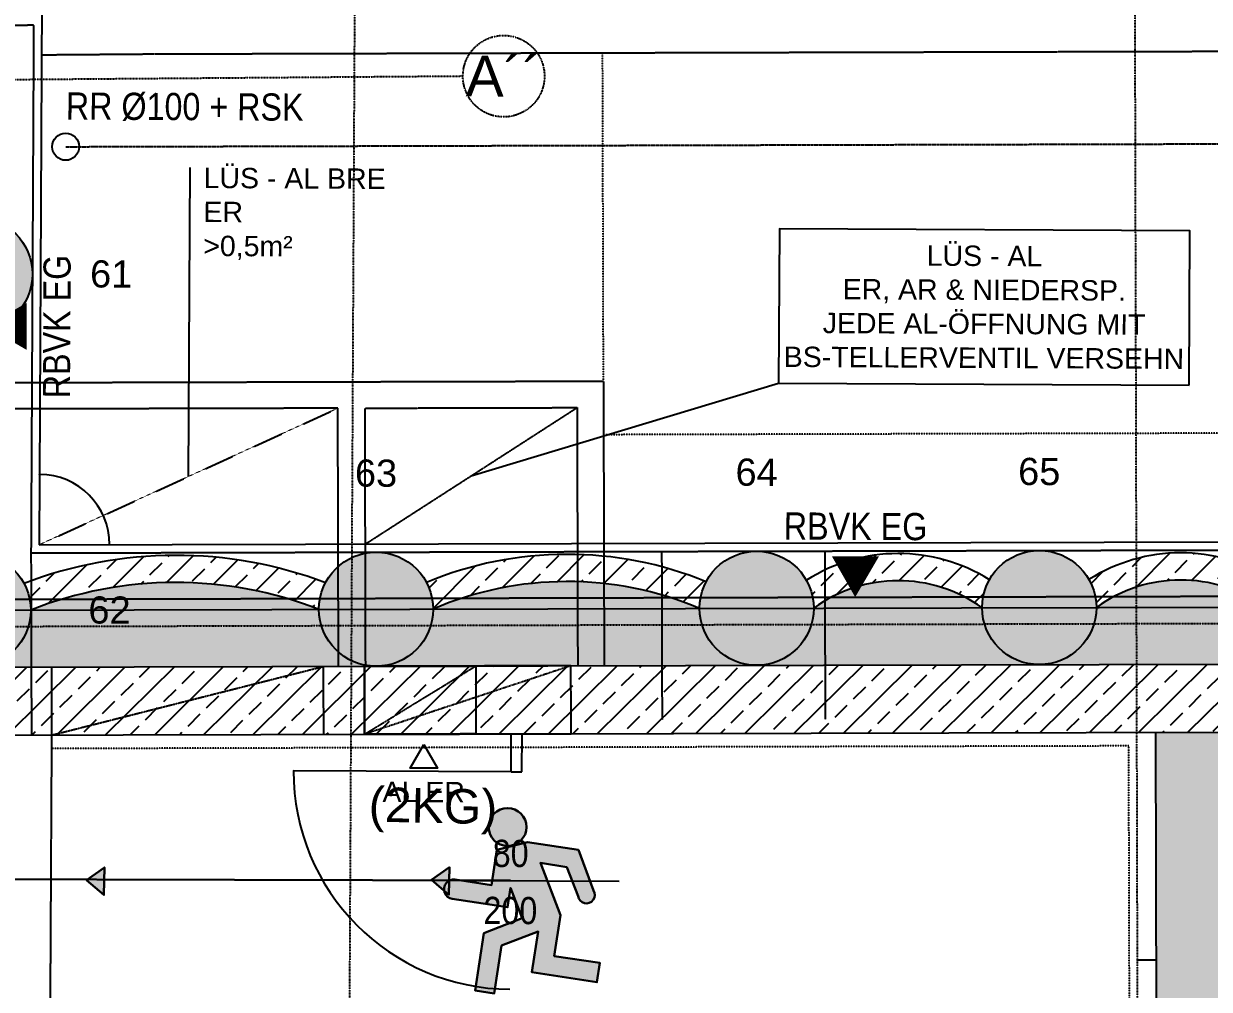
# Model space of a CAD drawing. Header units: millimetres. Extents: x -22184 to 119634, y -59962 to 51543.
# Drawn here: x 6313 to 10674, y 10815 to 14368 of the extents above; entities that cross this region are included whole.
import ezdxf
from ezdxf.enums import TextEntityAlignment as Align

# ---------------------------------------------------------------- set-up
doc = ezdxf.new("R2010")
doc.units = ezdxf.units.MM
for name, pattern in [('HIDDEN', [0.375, 0.25, -0.125]), ('HIDDEN2', [0.1875, 0.125, -0.0625]), ('STRICHPUNKT', [1, 0.5, -0.25, 0, -0.25])]:
    doc.linetypes.add(name, pattern=pattern)
for name, color, linetype in [('00-TXT---------M0', 8, 'Continuous'), ('01-SYM-G00-Lkg-M0', 8, 'Continuous'), ('01-TXT---------M0', 1, 'Continuous'), ('01-TXT-G00-LKG-M0', 1, 'Continuous'), ('02-AXO-G00-Lkg-M0', 8, 'STRICHPUNKT'), ('02-DIM-G00-LKG-ROHBAU', 8, 'Continuous'), ('02-FIL-G00-Lkg-STB', 8, 'Continuous'), ('02-HID-G00-LKG-M0', 8, 'HIDDEN2'), ('02-TWA-G00-LKG-M0', 4, 'Continuous'), ('02-TWE-G00-LKG-M0', 8, 'Continuous'), ('02-WDA-G00-LKG-M0', 8, 'Continuous'), ('03-SYM-G00-Lkg-M0', 8, 'Continuous'), ('05-TXT--------M0', 8, 'Continuous'), ('05-TXT-G00-Lkg-M0', 8, 'Continuous'), ('07-RWK-G00-LKG-M0', 150, 'HIDDEN')]:
    doc.layers.add(name, color=color, linetype=linetype)
doc.layers.add('00_HLP-G00-LKG-M0', color=6, linetype='Continuous', plot=False)
doc.styles.add('ARIAL', font='arial.ttf', dxfattribs={"width": 0.85})
doc.styles.get("Standard").update_dxf_attribs({"font": 'arial.ttf'})
doc.dimstyles.new('pp chromy&schneider', dxfattribs={"dimscale": 0.005, "dimtxt": 25, "dimasz": 10, "dimexe": 0, "dimexo": 0, "dimgap": 5, "dimtad": 1, "dimdec": 1, "dimlfac": 100, "dimrnd": 0.1, "dimzin": 9, "dimdsep": 46, "dimtxsty": 'ARIAL', "dimblk": 'c&s kote', "dimcen": 0, "dimse1": 1, "dimse2": 1, "dimclrd": 8, "dimclrt": 8, "dimadec": 0, "dimazin": 0, "dimtfac": 0.75, "dimtdec": 1, "dimtix": 1, "dimtmove": 2, "dimatfit": 0, "dimldrblk": 'NONE', "dimfxl": 1, "dimtolj": 1, "dimlwd": -1, "dimarcsym": 0})
pattern_1 = [(44.70755, (-35675.08, -41544.72), (-89.34302, 90.25976), []), (44.70755, (-35585.27, -41545.18), (-89.34302, 90.25976), [63.5, -31.75])]
pattern_2 = [(45.1423, (16398.9, 6975.42), (-90.0253, 89.5792), []), (45.1423, (16488.7, 6975.64), (-90.0253, 89.5792), [63.5, -31.75])]

# ---------------------------------------------------------------- blocks, each defined once
blk = doc.blocks.new('03-rar')
blk.add_circle((0, 0), 0.05)
at = {"layer": '01-TXT---------M0', "color": 8, "style": 'ARIAL', "width": 0.85}
blk.add_attdef('RR', text='', height=0.1, dxfattribs=at).set_placement((0, 0.1), align=Align.CENTER)
blk = doc.blocks.new('05-TXT')
at = {"layer": '05-TXT--------M0'}
blk.add_line((-0.4, 0), (0.4, 0), dxfattribs=at)
at = {"layer": '05-TXT--------M0', "color": 8, "style": 'ARIAL', "width": 0.85}
blk.add_attdef('BREITE', text='', height=0.1, dxfattribs=at).set_placement((0, 0.05), align=Align.CENTER)
blk.add_attdef('HÖHE', text='', height=0.1, rotation=360, dxfattribs=at).set_placement((0, -0.06), align=Align.TOP_CENTER)
blk = doc.blocks.new('c&s kote')
at = {"color": 8}
for p, q in [((0, -2), (0, 2)), ((0, 2), (0, -2)), ((-2, 0), (2, 0)), ((2, 0), (-2, 0))]:
    blk.add_line(p, q, dxfattribs=at)
blk.add_circle((0, 0), 0.5, dxfattribs=at)
blk = doc.blocks.new('*D362')
at = {"layer": '02-DIM-G00-LKG-ROHBAU', "color": 8, "transparency": 16777216}
blk.add_line((10479.8, 10922.6), (10409.9, 10922.4), dxfattribs=at)
at = {"layer": 'Defpoints', "color": 0, "transparency": 16777216}
for p in [(10407.6, 11810.6), (10477.6, 11810.7), (10409.8, 10922.4)]:
    blk.add_point(p, dxfattribs=at)
at = {"layer": '02-DIM-G00-LKG-ROHBAU', "color": 8, "transparency": 16777216, "xscale": 0.05, "yscale": 0.05, "zscale": 0.05}
for p, rotation in [((10409.8, 10922.4), 180.1423043794104), ((10479.8, 10922.6), 0.1423043794103673)]:
    blk.add_blockref('c&s kote', p, dxfattribs=dict(at, rotation=rotation))
at = {"layer": '02-DIM-G00-LKG-ROHBAU', "color": 8, "transparency": 16777216, "insert": (10444.8, 10922.6), "char_height": 0.125, "attachment_point": 5, "rotation": 0.1423, "style": 'ARIAL'}
blk.add_mtext('\\A1;6999.6', dxfattribs=at)
blk = doc.blocks.new('_None')
blk = doc.blocks.new('*D365')
at = {"layer": '02-DIM-G00-LKG-ROHBAU', "color": 8, "transparency": 16777216}
blk.add_arc((10485.4, 8702.7), 294.4, 90.1521, 179.6978, dxfattribs=at)
at = {"layer": 'Defpoints', "color": 0, "transparency": 16777216}
for p in [(10477.8, 11760.7), (10338.2, 8957.7), (7650.5, 8717.2), (10485.4, 8702.7), (10485.4, 8702.7)]:
    blk.add_point(p, dxfattribs=at)
at = {"layer": '02-DIM-G00-LKG-ROHBAU', "color": 8, "transparency": 16777216, "xscale": 0.05, "yscale": 0.05, "zscale": 0.05}
for p, rotation in [((10484.6, 8997.1), 0.1472074720810448), ((10190.9, 8704.2), 269.7026846464275)]:
    blk.add_blockref('c&s kote', p, dxfattribs=dict(at, rotation=rotation))
at = {"layer": '02-DIM-G00-LKG-ROHBAU', "color": 8, "transparency": 16777216, "insert": (10277.4, 8911.2), "char_height": 0.125, "attachment_point": 5, "rotation": 44.9249, "style": 'ARIAL'}
blk.add_mtext('\\A1;89.57°', dxfattribs=at)
blk = doc.blocks.new('*D366')
at = {"layer": '02-DIM-G00-LKG-ROHBAU', "color": 8, "transparency": 16777216}
blk.add_arc((6369.6, 12450.5), 259.3, 0.1534, 89.6965, dxfattribs=at)
at = {"layer": 'Defpoints', "color": 0, "transparency": 16777216}
for p in [(6379.8, 14453.8), (6594.2, 12580.2), (29142.6, 12507.1), (6369.6, 12450.5), (6369.6, 12450.5)]:
    blk.add_point(p, dxfattribs=at)
at = {"layer": '02-DIM-G00-LKG-ROHBAU', "color": 8, "transparency": 16777216, "xscale": 0.05, "yscale": 0.05, "zscale": 0.05}
for p, rotation in [((6370.9, 12709.9), 179.7020268678135), ((6628.9, 12451.2), 270.1478275209979)]:
    blk.add_blockref('c&s kote', p, dxfattribs=dict(at, rotation=rotation))
at = {"layer": '02-DIM-G00-LKG-ROHBAU', "color": 8, "transparency": 16777216, "insert": (6553.3, 12633.7), "char_height": 0.125, "attachment_point": 5, "rotation": 314.9249, "style": 'ARIAL'}
blk.add_mtext('\\A1;89.6°', dxfattribs=at)
blk = doc.blocks.new('01-hk4')
blk.add_lwpolyline([(0, 0, 0, 0.270625, 0), (0, 0.234375, 0.270625, 0.270625, 0)], format="xyseb")
at = {"layer": '00-TXT---------M0', "color": 8, "style": 'ARIAL', "width": 0.85}
blk.add_attdef('HEIGHT', text='', height=0.1, dxfattribs=at).set_placement((0, 0.35), align=Align.CENTER)
blk = doc.blocks.new('Fluchtwegpfeil')
at = {"lineweight": 30}
h = blk.add_hatch(color=100, dxfattribs=at)
h.dxf.hatch_style = 1
h.paths.add_polyline_path([(178497.6, 33031), (178497.6, 32977.4), (178562.6, 32977.4), (178563.3, 32977.9)])
h.paths.add_polyline_path([(178562.6, 32977.4), (178497.6, 32977.4), (178497.6, 32929.8)])
at = {"color": 100, "lineweight": 30}
blk.add_lwpolyline([(178563.3, 32977.9), (178497.6, 33031), (178497.6, 32929.8), (178563.3, 32977.9)], dxfattribs=at)
blk = doc.blocks.new('9809550')
at = {"color": 18, "lineweight": 30, "true_color": 0x000000}
for points in [[(423921.7, 99168.8), (423956.8, 99168.8), (423956.8, 99202.9), (423984.5, 99214.5), (424033.7, 99214.5), (424053.8, 99178.3)], [(424040.2, 99170.9), (424025.2, 99196.7), (423999.7, 99196.8), (424026.2, 99150.3), (424026.2, 99110.9), (424070.2, 99110.9), (424070.2, 99092.3), (424007.5, 99092.3), (424007.5, 99131.7), (423975, 99113.1), (423975, 99067), (423956.5, 99067), (423956.5, 99122.4), (423990.5, 99141.9), (423975.1, 99168.8), (423975.1, 99150.2), (423921.7, 99150.3)]]:
    blk.add_lwpolyline(points, dxfattribs=at)
blk.add_circle((423963.6, 99225.9), 18.1, dxfattribs=at)
for centre, radius, start, end in [((423921.7, 99159.5), 9.27, 89.9849, 270.0151), ((424047.8, 99173.1), 7.96, 195.7299, 41.4005)]:
    blk.add_arc(centre, radius, start, end, dxfattribs=at)
blk = doc.blocks.new('750298750')
h = blk.add_hatch(color=3)
h.paths.add_polyline_path([(426943.6, 99576.9), (426968.1, 99576.8), (426982.5, 99552, 1.25347), (426995.6, 99559.2), (426976.3, 99594), (426929, 99594), (426902.3, 99582.8), (426902.3, 99550), (426868.6, 99550, 1), (426868.6, 99532.2), (426919.9, 99532.1), (426919.9, 99550), (426934.8, 99524.1), (426902.1, 99505.4), (426902.1, 99452.1), (426919.8, 99452.1), (426919.8, 99496.4), (426951.1, 99514.3), (426951.1, 99476.4), (427011.4, 99476.4), (427011.4, 99494.3), (426969.1, 99494.3), (426969.1, 99532.2)])
h.paths.add_polyline_path([(426891.5, 99604.9, 1), (426926.3, 99604.9, 1)])
at = {"xscale": 0.9619413167778113, "yscale": 0.9619413167778113, "zscale": 0.9619413167778113}
blk.add_blockref('9809550', (19080.8, 4155.4), dxfattribs=at)

msp = doc.modelspace()

# ---------------------------------------------------------------- hatches: boundary and pattern name
at = {"layer": '02-FIL-G00-Lkg-STB'}
h = msp.add_hatch(dxfattribs=at)
h.set_pattern_fill('ANSI33', color=256, scale=20, angle=107.046542, style=0)
h.set_pattern_definition([(44.70755, (-36695.91, -241542.11), (-89.34302, 90.25976), []), (44.70755, (-36606.11, -241542.57), (-89.34302, 90.25976), [63.5, -31.75])])
edge = h.paths.add_edge_path()
edge.add_arc((21936.3027, 12249.1883), 210, 107.046542, 467.046542)
edge = h.paths.add_edge_path()
edge.add_arc((22966.2991, 12251.7464), 210, 107.046542, 467.046542)
edge = h.paths.add_edge_path()
edge.add_arc((23996.2956, 12254.3046), 210, 107.046542, 467.046542)
edge = h.paths.add_edge_path()
edge.add_arc((25026.292, 12256.8628), 210, 107.046542, 467.046542)
edge = h.paths.add_edge_path()
edge.add_arc((26056.2884, 12259.421), 210, 107.046542, 467.046542)
edge = h.paths.add_edge_path()
edge.add_arc((27086.2848, 12261.9792), 210, 107.046542, 467.046542)
edge = h.paths.add_edge_path()
edge.add_arc((28116.2813, 12264.5374), 210, 107.046542, 467.046542)
edge = h.paths.add_edge_path()
edge.add_arc((17636.3173, 12238.3665), 210, 107.046542, 467.046542)
edge = h.paths.add_edge_path()
edge.add_arc((18636.3138, 12240.8989), 210, 107.046542, 467.046542)
edge = h.paths.add_edge_path()
edge.add_arc((19636.3103, 12243.4313), 210, 107.046542, 467.046542)
edge = h.paths.add_edge_path()
edge.add_arc((20636.3068, 12245.9637), 210, 107.046542, 467.046542)
edge = h.paths.add_edge_path()
edge.add_arc((10048.5039, 12219.6627), 210, 107.046542, 467.046542)
edge = h.paths.add_edge_path()
edge.add_arc((11088.1401, 12222.2448), 210, 107.046542, 467.046542)
edge = h.paths.add_edge_path()
edge.add_arc((12127.7763, 12224.827), 210, 107.046542, 467.046542)
edge = h.paths.add_edge_path()
edge.add_arc((13167.4125, 12227.4091), 210, 107.046542, 467.046542)
edge = h.paths.add_edge_path()
edge.add_arc((14207.0487, 12229.9912), 210, 107.046542, 467.046542)
edge = h.paths.add_edge_path()
edge.add_arc((15246.6849, 12232.5734), 210, 107.046542, 467.046542)
edge = h.paths.add_edge_path()
edge.add_arc((16286.3211, 12235.1555), 210, 107.046542, 467.046542)
edge = h.paths.add_edge_path()
edge.add_arc((6128.3431, 12209.9263), 210, 107.046542, 467.046542)
edge = h.paths.add_edge_path()
edge.add_arc((7608.872, 12213.6034), 210, 107.046542, 467.046542)
edge = h.paths.add_edge_path()
edge.add_arc((9008.8677, 12217.0806), 210, 107.046542, 467.046542)
edge = h.paths.add_edge_path()
edge.add_arc((6134.655, 13446.5225), 210, 107.046542, 467.046542)
h = msp.add_hatch(dxfattribs=at)
h.set_pattern_fill('ANSI33', color=256, scale=20, angle=107.046542, style=0)
h.set_pattern_definition(pattern_2)
h.paths.add_polyline_path([(6313.907, 12308.2421, -0.121780716), (6338.3424, 12210.4478, -0.188584335), (7398.8726, 12213.0819, -0.121780716), (7422.8219, 12310.9963, 0.184225112)])
h.paths.add_polyline_path([(7794.2498, 12312.2698, -0.12226021), (7818.8713, 12214.125, -0.204081633), (8798.8683, 12216.559, -0.12226021), (8823.002, 12314.8249, 0.197898029)])
h.paths.add_polyline_path([(9191.8684, 12320.0891, -0.128245931), (9218.867, 12217.6022, -0.322768362), (9838.5045, 12219.1411, -0.128245931), (9864.9938, 12321.7609, 0.289533097)])
h.paths.add_polyline_path([(10231.5046, 12322.6712, -0.128245931), (10258.5032, 12220.1843, -0.322768362), (10878.1407, 12221.7233, -0.128245931), (10904.63, 12324.343, 0.289533097)])
h.paths.add_polyline_path([(11917.7769, 12224.3054, -0.128245931), (11944.2662, 12326.9252, 0.289533097), (11271.1408, 12325.2533, -0.128245931), (11298.1394, 12222.7664, -0.322768362)])
h.paths.add_polyline_path([(12310.777, 12327.8355, -0.128245931), (12337.7757, 12225.3485, -0.322768362), (12957.4132, 12226.8875, -0.128245931), (12983.9024, 12329.5073, 0.289533097)])
h.paths.add_polyline_path([(13350.4132, 12330.4176, -0.128245931), (13377.4119, 12227.9307, -0.322768362), (13997.0494, 12229.4697, -0.128245931), (14023.5386, 12332.0894, 0.289533097)])
h.paths.add_polyline_path([(14390.0494, 12332.9997, -0.128245931), (14417.0481, 12230.5128, -0.322768362), (15036.6856, 12232.0518, -0.128245931), (15063.1748, 12334.6715, 0.289533097)])
h.paths.add_polyline_path([(15429.6856, 12335.5818, -0.128245931), (15456.6843, 12233.0949, -0.322768362), (16076.3218, 12234.6339, -0.128245931), (16102.811, 12337.2537, 0.289533097)])
h = msp.add_hatch(dxfattribs=at)
h.set_pattern_fill('ANSI33', color=256, scale=20, angle=107.046542, style=0)
h.set_pattern_definition(pattern_2)
h.paths.add_polyline_path([(27906.2819, 12264.0158, 0.327869068), (27296.2842, 12262.5008, -0.414213557), (27086.8064, 12051.9798), (28116.8028, 12054.538, -0.414213557)])
h.paths.add_polyline_path([(26876.2855, 12261.4576, 0.327909266), (26266.2878, 12259.9426, -0.414213557), (26056.81, 12049.4217), (27086.8064, 12051.9798, -0.414213557)])
h.paths.add_polyline_path([(25846.2891, 12258.8994, 0.327909266), (25236.2913, 12257.3844, -0.414213557), (25026.8136, 12046.8635), (26056.81, 12049.4217, -0.414213557)])
h.paths.add_polyline_path([(24816.2926, 12256.3412, 0.328655287), (24206.2949, 12254.8262, -0.414213557), (23996.8171, 12044.3053), (25026.8136, 12046.8635, -0.414213557)])
h.paths.add_polyline_path([(23786.2962, 12253.7831, 0.328655287), (23176.2985, 12252.268, -0.414213557), (22966.8207, 12041.7471), (23996.8171, 12044.3053, -0.414213557)])
h.paths.add_polyline_path([(22756.2998, 12251.2249, 0.327869068), (22146.3021, 12249.7098, -0.414213557), (21936.8243, 12039.1889), (22966.8207, 12041.7471, -0.414213557)])
h.paths.add_polyline_path([(20846.3061, 12246.4846, -0.999949696), (20426.3075, 12245.4216, 0.344827773), (19846.3097, 12243.9246, -0.408156273), (19641.1554, 12033.4872), (21936.8243, 12039.1889, -0.4142145), (21726.3034, 12248.6674, 0.227272735)])
h.paths.add_polyline_path([(19426.3111, 12242.861, 0.344827773), (18846.3132, 12241.4205, -0.405513224), (18643.0913, 12031.0083), (19632.508, 12033.4657, -0.408127869)])
h.paths.add_polyline_path([(18426.3145, 12240.3671, 0.344827776), (17846.3167, 12238.8983, -0.40350007), (17644.5574, 12028.5283), (18630.5789, 12030.9772, -0.405499048)])
h.paths.add_polyline_path([(17426.3179, 12237.867, 0.215053763), (16496.3206, 12235.655, -0.41418277), (16286.8427, 12025.1561), (17629.1197, 12028.4899, -0.403516471)])
h.paths.add_polyline_path([(15456.6843, 12233.0949, -0.414213557), (15247.2065, 12022.574), (16286.8427, 12025.1561, -0.414213557), (16076.3218, 12234.6339, 0.322768362)])
h.paths.add_polyline_path([(14417.0481, 12230.5128, -0.414213557), (14207.5703, 12019.9919), (15247.2065, 12022.574, -0.414213557), (15036.6856, 12232.0518, 0.322768362)])
h.paths.add_polyline_path([(13997.0494, 12229.4697, 0.322768362), (13377.4119, 12227.9307, -0.414213558), (13167.9341, 12017.4097), (14207.5703, 12019.9919, -0.414213558)])
h.paths.add_polyline_path([(12957.4132, 12226.8875, 0.322768362), (12337.7757, 12225.3485, -0.414213558), (12128.2979, 12014.8276), (13167.9341, 12017.4097, -0.414213558)])
h.paths.add_polyline_path([(11917.7769, 12224.3054, 0.322768362), (11298.1394, 12222.7664, -0.414213558), (11088.6617, 12012.2455), (12128.2979, 12014.8276, -0.414213558)])
h.paths.add_polyline_path([(10878.1407, 12221.7233, 0.322768362), (10258.5032, 12220.1843, -0.414213558), (10049.0255, 12009.6634), (11088.6617, 12012.2455, -0.414213558)])
h.paths.add_polyline_path([(9838.5045, 12219.1411, 0.322768362), (9218.867, 12217.6022, -0.414213558), (9009.3892, 12007.0812), (10049.0255, 12009.6634, -0.414213558)])
h.paths.add_polyline_path([(8798.8683, 12216.559, 0.204081633), (7818.8713, 12214.125, -0.414213562), (7609.3936, 12003.6041), (9009.3892, 12007.0812, -0.414213559)])
h.paths.add_polyline_path([(7398.8726, 12213.0819, 0.188584335), (6338.3424, 12210.4478, -0.414213562), (6128.8646, 11999.9269), (7609.3936, 12003.6041, -0.414213562)])
h = msp.add_hatch(dxfattribs=at)
h.set_pattern_fill('ANSI33', color=256, scale=20, angle=107.046542, style=0)
h.set_pattern_definition(pattern_1)
h.paths.add_polyline_path([(10727.1358, 12011.3476), (5917.2658, 11999.4014), (5665.9833, 11748.7765), (10727.7567, 11761.3483), (10727.6325, 11811.3482)])
h = msp.add_hatch(dxfattribs=at)
h.set_pattern_fill('ANSI33', color=256, scale=20, angle=107.046542, style=0)
h.set_pattern_definition(pattern_1)
h.paths.add_polyline_path([(10727.7567, 11761.3483), (10477.7532, 11760.7274), (10485.3503, 8702.729), (7650.5353, 8717.1986), (7649.2593, 8467.2018), (10485.9714, 8452.7225), (10499.1434, 3150.7158), (16179.1245, 3164.8231), (16178.5035, 3414.8605), (10748.5196, 3401.3741)])

# ---------------------------------------------------------------- linework, layer by layer
at = {"color": 102, "lineweight": 30, "true_color": 0x21de37}
msp.add_lwpolyline([(8103.6265, 11214.9185), (2012.5235, 11230.3085), (2008.2062, 10641.5724)], dxfattribs=at)
at = {"layer": '00_HLP-G00-LKG-M0'}
msp.add_lwpolyline([(-7962.4861, 14042.6163), (6138.2554, 14151.8913), (6128.3431, 12209.9263), (28815.6843, 12266.2745), (28718.2894, -3930.2557), (46080.5922, -3930.2555), (46080.5946, -33657.3553), (34060.5986, -33513.1155), (34060.5985, -24900.2556), (19080.5985, -24900.2558), (19080.5983, -3432.2786), (-8051.7171, -3439.0642)], close=True, dxfattribs=at)
at = {"layer": '01-TXT-G00-LKG-M0'}
for points in [[(6918.9517, 12701.8914), (6924.7535, 13838.5643)], [(10599.499, 13038.0408), (10602.3976, 13605.9154), (9092.6302, 13613.6217), (9089.7316, 13045.747), (10599.499, 13038.0408)], [(7958.9485, 12704.4744), (9089.7316, 13045.747)]]:
    msp.add_lwpolyline(points, dxfattribs=at)
at = {"layer": '01-TXT-G00-LKG-M0', "linetype": 'HIDDEN2'}
for points in [[(6369.5743, 12450.5261), (7468.3291, 12953.2567)], [(7569.5706, 12453.5066), (8348.3263, 12955.4423)]]:
    msp.add_lwpolyline(points, dxfattribs=at)
at = {"layer": '01-TXT-G00-LKG-M0', "flags": 128}
msp.add_lwpolyline([(7784.9212, 11716.3214), (7835.2156, 11628.1729), (7733.7295, 11628.6909)], close=True, dxfattribs=at)
at = {"layer": '02-AXO-G00-Lkg-M0'}
for points in [[(7540.4398, 16535.4569), (7426.1059, -5864.2513)], [(10438.8037, -739.4079), (10396.0844, 16460.5391)], [(-13091.2053, 14012.8711), (7928.4005, 14175.7644)], [(4865.7405, 12146.7902), (31385.9337, 12212.658), (31385.9337, 12212.658)]]:
    msp.add_lwpolyline(points, dxfattribs=at)
msp.add_circle((8078.3986, 14174.9988), 150, dxfattribs=at)
at = {"layer": '02-HID-G00-LKG-M0', "color": 4}
for p, q in [((-8171.4251, 14251.0034), (6349.3384, 14363.5334)), ((6349.3384, 14363.5334), (6339.4204, 12420.4512)), ((5922.6112, 13046.6562), (8445.3228, 13052.9218)), ((8445.3228, 13052.9218), (8447.9238, 12005.6867)), ((7568.3287, 12953.505), (8348.3263, 12955.4423)), ((7570.6882, 12003.5079), (7568.3287, 12953.505)), ((8348.3263, 12955.4423), (8350.6858, 12005.4452)), ((6339.4204, 12420.4512), (29026.954, 12476.7999))]:
    msp.add_line(p, q, dxfattribs=at)
at = {"layer": '02-HID-G00-LKG-M0'}
for points in [[(6381.3492, 14253.7781), (6793.8284, 14256.9747), (28954.2598, 14312.0142), (28942.5857, 12508.3831)], [(6168.5483, 12250.0262), (28918.2216, 12306.5293), (28854.4793, 1706.3383)], [(6408.7183, 10323.558), (6416.3819, 11750.6402)]]:
    msp.add_lwpolyline(points, dxfattribs=at)
at = {"layer": '02-HID-G00-LKG-M0', "ltscale": 0.5}
for points in [[(8445.343, 13053.2362), (8442.3222, 14261.069)], [(28945.1632, 12906.598), (8445.8127, 12855.6841)], [(6409.2288, 10423.5567), (7759.2112, 10416.666), (7751.0445, 8816.6869), (10385.1003, 8803.242), (10377.8777, 11710.4792), (6416.5061, 11700.6404)]]:
    msp.add_lwpolyline(points, dxfattribs=at)
at = {"layer": '02-HID-G00-LKG-M0', "color": 4}
for points in [[(7470.6885, 12003.2596), (7468.3291, 12953.2567), (5922.1149, 12949.4163)], [(6339.4204, 12420.4512), (6341.0844, 11750.4532)], [(8659.4132, 12426.2133), (8660.9531, 11806.2157)], [(9259.4114, 12427.7035), (9260.9513, 11807.7059)], [(6416.3819, 11750.6402), (6415.761, 12000.6395)], [(6416.3819, 11750.6402), (7415.7579, 12003.1232)], [(7416.3788, 11753.1239), (7415.7579, 12003.1232)], [(8325.7551, 12005.3833), (7566.3784, 11753.4965)], [(7566.3784, 11753.4965), (7975.7562, 12004.514)]]:
    msp.add_lwpolyline(points, dxfattribs=at)
for points in [[(7566.3784, 11753.4965), (8326.376, 11755.3841), (8325.7551, 12005.3833), (7565.7575, 12003.4957), (7566.3784, 11753.4965)], [(7565.7575, 12003.4957), (7975.7562, 12004.514), (7976.3771, 11754.5148), (7566.3784, 11753.4965), (7565.7575, 12003.4957)]]:
    msp.add_lwpolyline(points, close=True, dxfattribs=at)
at = {"layer": '02-TWA-G00-LKG-M0'}
for p, q in [((5917.2658, 11999.4014), (28427.0809, 12055.3087)), ((10485.3503, 8702.729), (10477.7532, 11760.7274))]:
    msp.add_line(p, q, dxfattribs=at)
msp.add_lwpolyline([(-2874.295, -2977.7507), (-7589.3607, -2978.5775), (-7504.8102, 13586.1203), (5675.8831, 13688.2941), (5665.9833, 11748.7765), (10727.3929, 11761.3474)], dxfattribs=at)
for centre in [(6134.655, 13446.5225), (6128.3431, 12209.9263), (7608.872, 12213.6034), (9008.8677, 12217.0806), (10048.5039, 12219.6627)]:
    msp.add_circle(centre, 210, dxfattribs=at)
for centre, radius, start, end in [((6871.9752, 10855.855), 1555.9141, 69.2657372, 111.0188716), ((8311.7273, 11064.8456), 1350.5, 67.7541367, 112.5304719), ((9529.7536, 11788.4317), 629.9413, 57.8473451, 122.4372637), ((10569.3898, 11791.0138), 629.9413, 57.8473451, 122.4372637), ((6871.9752, 10855.855), 1455.9141, 68.7829818, 111.5016269), ((8311.7273, 11064.8456), 1250.5, 67.073063, 113.2115456), ((9529.7536, 11788.4317), 529.9413, 54.3654289, 125.9191798), ((10569.3898, 11791.0138), 529.9413, 54.3654289, 125.9191798)]:
    msp.add_arc(centre, radius, start, end, dxfattribs=at)
at = {"layer": '02-TWE-G00-LKG-M0'}
for points in [[(8105.6682, 11614.9132), (8106.3824, 11754.8377)], [(8145.6677, 11614.7091), (8146.3834, 11754.937)], [(8105.6682, 11614.9132), (8145.6677, 11614.7091)]]:
    msp.add_lwpolyline(points, dxfattribs=at)
msp.add_lwpolyline([(8105.6682, 11614.9132), (7305.6786, 11618.9966, 0.414213562), (8101.5848, 10814.9237, 1)], format="xyb", dxfattribs=at)
at = {"layer": '02-WDA-G00-LKG-M0', "ltscale": 2}
for p, q in [((6379.7994, 14453.7721), (6369.5743, 12450.5261)), ((6369.5743, 12450.5261), (29142.5815, 12507.0871))]:
    msp.add_line(p, q, dxfattribs=at)
at = {"layer": '07-RWK-G00-LKG-M0'}
msp.add_lwpolyline([(6467.0527, 13915.4321), (17802.6656, 13943.5749)], dxfattribs=at)

# ---------------------------------------------------------------- block references
at = {"color": 102, "lineweight": 30, "true_color": 0x21de37, "xscale": 4.006823643639402, "yscale": 4.006823643639402, "zscale": 4.006823643639402, "rotation": 351.339706281875}
msp.add_blockref('750298750', (-1743047.7977, -125569.8072), dxfattribs=at)
at = {"color": 100, "lineweight": 30, "rotation": 178.7388930686546}
for p in [(185788.9556, 40256.4981), (187058.4997, 40257.3837)]:
    msp.add_blockref('Fluchtwegpfeil', p, dxfattribs=at)
at = {"layer": '01-SYM-G00-Lkg-M0'}
ref = msp.add_blockref('01-hk4', (6173.6793, 13255.2729), dxfattribs=dict(at, xscale=-640.0000004476773, yscale=640.0000004059359, zscale=640.0000004327276, rotation=269.7075500254196))
ref.add_attrib('HEIGHT', 'RBVK EG', dxfattribs={"layer": '00-TXT---------M0', "color": 8, "extrusion": (0, 0, -1), "height": 100, "rotation": 90.29245, "style": 'ARIAL', "text_generation_flag": 4, "width": 0.85}).set_placement((-6434.3974, 13253.9422), align=Align.MIDDLE_CENTER)
ref = msp.add_blockref('01-hk4', (9371.4309, 12257.9812), dxfattribs=dict(at, xscale=-640.0000004476776, yscale=640.0000004059359, zscale=640.0000004327276, rotation=359.7075500294922))
ref.add_attrib('HEIGHT', 'RBVK EG', dxfattribs={"layer": '00-TXT---------M0', "color": 8, "extrusion": (0, 0, -1), "height": 100, "rotation": 0.29245, "style": 'ARIAL', "text_generation_flag": 2, "width": 0.85}).set_placement((-9372.7617, 12518.6992), align=Align.MIDDLE_CENTER)
at = {"layer": '03-SYM-G00-Lkg-M0'}
ref = msp.add_blockref('03-rar', (6467.0527, 13915.4321), dxfattribs=dict(at, xscale=1000, yscale=1000, zscale=1000, rotation=359.7075500656294))
ref.add_attrib('RR', 'RR %%c100 + RSK', (6467.5631, 14015.4308), dxfattribs={"layer": '01-TXT---------M0', "color": 8, "height": 100, "rotation": 359.7075501, "style": 'ARIAL', "width": 0.85})
at = {"layer": '05-TXT-G00-Lkg-M0'}
ref = msp.add_blockref('05-TXT', (8103.6265, 11214.9185), dxfattribs=dict(at, xscale=1000, yscale=1000, zscale=1000, rotation=359.7075500315089))
ref.add_attrib('BREITE', '80', dxfattribs={"layer": '05-TXT--------M0', "color": 8, "height": 100, "rotation": 359.70755, "style": 'ARIAL', "oblique": 360, "width": 0.85}).set_placement((8103.8817, 11264.9178), align=Align.CENTER)
ref.add_attrib('HÖHE', '200', dxfattribs={"layer": '05-TXT--------M0', "color": 8, "height": 100, "rotation": 359.70755, "style": 'ARIAL', "width": 0.85}).set_placement((8103.3203, 11154.9192), align=Align.TOP_CENTER)

# ---------------------------------------------------------------- texts
at = {"color": 3, "lineweight": 30, "insert": (7583.4984, 11559.3354), "char_height": 126.96738, "attachment_point": 1, "rotation": 358.7388931}
msp.add_mtext_dynamic_manual_height_columns('(2KG)', width=26879.974359, gutter_width=634.8369, heights=[0], dxfattribs=at)
at = {"layer": '01-TXT-G00-LKG-M0', "char_height": 75}
for s, insert, width, attachment_point, rotation in [('{\\fArial|b0|i0|c0|p34;LÜS - AL BRE \\PER \\P>0,5m²}', (6974.7529, 13838.3091), 1114.773157, 1, 359.70755), ('{\\fArial|b0|i0|c0|p34;LÜS - AL\\PER, AR & NIEDERSP.\\PJEDE AL-ÖFFNUNG MIT \\PBS-TELLERVENTIL VERSEHN}', (9846.0646, 13325.8312), 2265, 5, 359.70755), ('{\\fArial|b0|i0|c0|p34;AL ER}', (7784.2172, 11578.4325), 858.35, 2, 359.7075044)]:
    msp.add_mtext(s, dxfattribs=dict(at, insert=insert, width=width, attachment_point=attachment_point, rotation=rotation))
at = {"layer": '02-AXO-G00-Lkg-M0', "insert": (8078.3986, 14174.9988), "char_height": 150, "width": 246.7, "attachment_point": 5, "rotation": 359.7075044}
msp.add_mtext('{\\fArial|b0|i0|c0|p34;A´´}', dxfattribs=at)
at = {"layer": '02-DIM-G00-LKG-ROHBAU', "char_height": 100, "width": 100, "attachment_point": 5, "rotation": 359.7075007}
for s, insert in [('{\\fArial|b0|i0|c0|p34;61}', (6634.655, 13446.5225)), ('{\\fArial|b0|i0|c0|p34;63}', (7608.872, 12713.6034)), ('{\\fArial|b0|i0|c0|p34;64}', (9008.8677, 12717.0806)), ('{\\fArial|b0|i0|c0|p34;65}', (10048.5039, 12719.6627)), ('{\\fArial|b0|i0|c0|p34;62}', (6628.3431, 12209.9263))]:
    msp.add_mtext(s, dxfattribs=dict(at, insert=insert))

# ---------------------------------------------------------------- dimensions: what is measured, and where the dimension line sits
at = {"layer": '02-DIM-G00-LKG-ROHBAU'}
for base, line1, line2, override, picture, middle in [((6594.1791, 12580.1881), ((29142.5815, 12507.0871), (6369.5743, 12450.5261)), ((6369.5743, 12450.5261), (6379.7994, 14453.7721)), {"dimadec": 1}, '*D366', (6553.2615, 12633.7326)), ((10338.1582, 8957.6996), ((10477.7532, 11760.7274), (10485.3503, 8702.729)), ((10485.3503, 8702.729), (7650.5353, 8717.1986)), {"dimadec": 2}, '*D365', (10277.3832, 8911.2416))]:
    dim = msp.add_angular_dim_2l(base=base, line1=line1, line2=line2, dimstyle='pp chromy&schneider', override=override, dxfattribs=at)
    dim.commit()
    dim.dimension.update_dxf_attribs({"geometry": picture, "text_midpoint": middle})
dim = msp.add_aligned_dim(p1=(10477.6289, 11810.7273), p2=(10407.6335, 11810.5534), distance=888.1754, dimstyle='pp chromy&schneider', dxfattribs=at)
dim.commit()
dim.dimension.update_dxf_attribs({"geometry": '*D362', "text_midpoint": (10444.8369, 10922.5565)})

doc.saveas('drawing.dxf')
